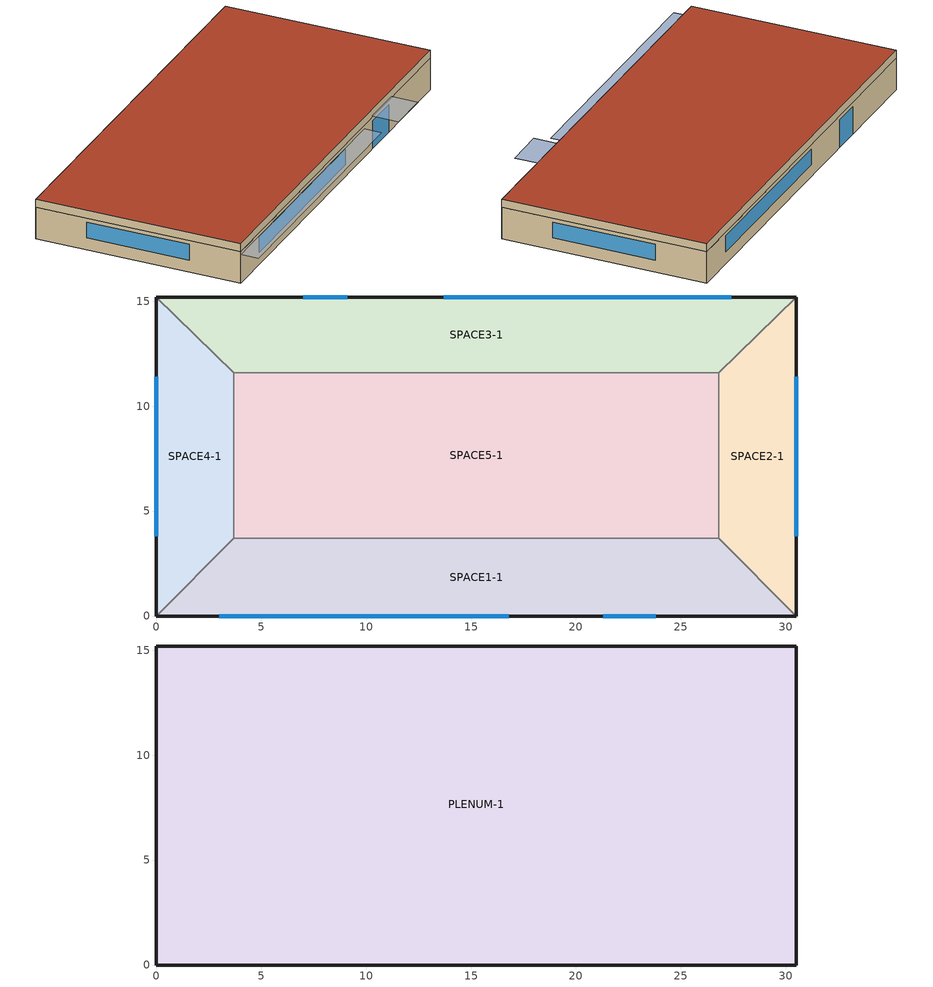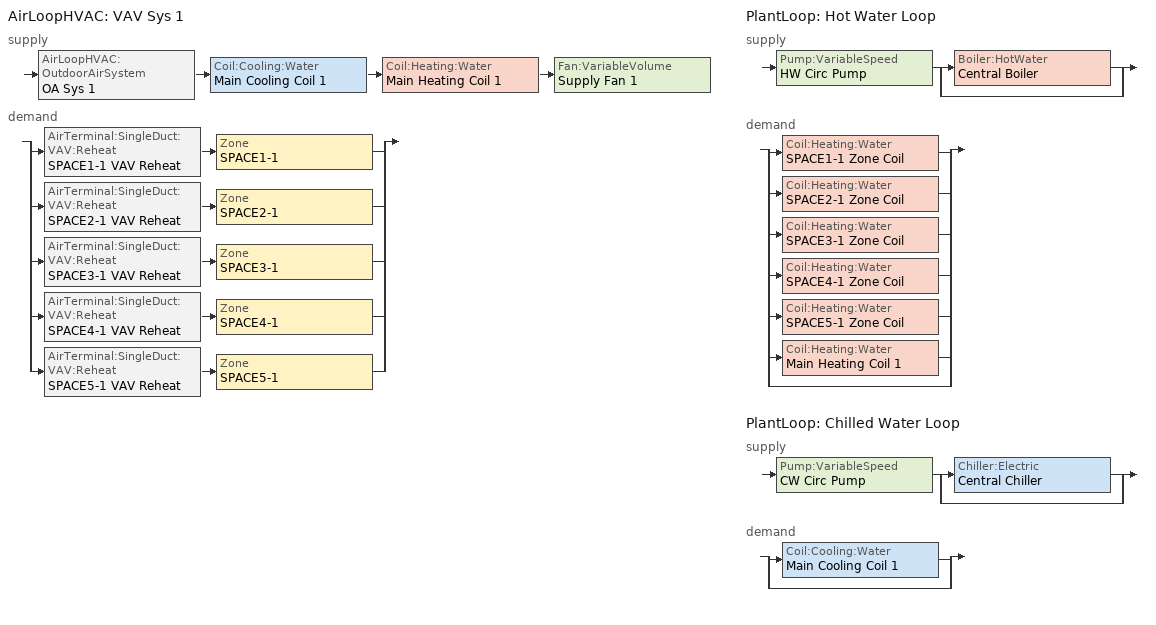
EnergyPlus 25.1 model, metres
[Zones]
SPACE1-1
 floor ground (FLOOR-SLAB-1): 26.8,3.7 30.5,0 0,0 3.7,3.7 z0
 wall outside (WALL-1): 0,0 30.5,0 z0:2.4
 wall to SPACE2-1 (INT-WALL-1): 30.5,0 26.8,3.7 z0:2.4
 wall to SPACE4-1 (INT-WALL-1): 3.7,3.7 0,0 z0:2.4
 wall to SPACE5-1 (INT-WALL-1): 26.8,3.7 3.7,3.7 z0:2.4
 window (Dbl Clr 3mm/13mm Air): 3,0 16.8,0 z0.9:2.1
 window (Sgl Grey 3mm): 21.3,0 23.8,0 z0:2.1
SPACE2-1
 floor ground (FLOOR-SLAB-1): 26.8,11.6 30.5,15.2 30.5,0 26.8,3.7 z0
 wall outside (WALL-1): 30.5,0 30.5,15.2 z0:2.4
 wall to SPACE3-1 (INT-WALL-1): 30.5,15.2 26.8,11.6 z0:2.4
 wall to SPACE5-1 (INT-WALL-1): 26.8,11.6 26.8,3.7 z0:2.4
 window (Dbl Clr 3mm/13mm Air): 30.5,3.8 30.5,11.4 z0.9:2.1
SPACE3-1
 floor ground (FLOOR-SLAB-1): 26.8,11.6 3.7,11.6 0,15.2 30.5,15.2 z0
 wall outside (WALL-1): 30.5,15.2 0,15.2 z0:2.4
 wall to SPACE4-1 (INT-WALL-1): 0,15.2 3.7,11.6 z0:2.4
 wall to SPACE5-1 (INT-WALL-1): 3.7,11.6 26.8,11.6 z0:2.4
 window (Dbl Clr 3mm/13mm Air): 27.4,15.2 13.7,15.2 z0.9:2.1
 window (Sgl Grey 3mm): 9.1,15.2 7,15.2 z0:2.1
SPACE4-1
 floor ground (FLOOR-SLAB-1): 3.7,3.7 0,0 0,15.2 3.7,11.6 z0
 wall outside (WALL-1): 0,15.2 0,0 z0:2.4
 wall to SPACE5-1 (INT-WALL-1): 3.7,3.7 3.7,11.6 z0:2.4
 window (Dbl Clr 3mm/13mm Air): 0,11.4 0,3.8 z0.9:2.1
SPACE5-1
 floor ground (FLOOR-SLAB-1): 26.8,11.6 26.8,3.7 3.7,3.7 3.7,11.6 z0
PLENUM-1
 floor to SPACE1-1 (CLNG-1): 26.8,3.7 30.5,0 0,0 3.7,3.7 z2.4
 floor to SPACE2-1 (CLNG-1): 26.8,11.6 30.5,15.2 30.5,0 26.8,3.7 z2.4
 floor to SPACE3-1 (CLNG-1): 26.8,11.6 3.7,11.6 0,15.2 30.5,15.2 z2.4
 floor to SPACE4-1 (CLNG-1): 3.7,3.7 0,0 0,15.2 3.7,11.6 z2.4
 floor to SPACE5-1 (CLNG-1): 26.8,11.6 26.8,3.7 3.7,3.7 3.7,11.6 z2.4
 wall outside (WALL-1): 0,0 30.5,0 30.5,15.2 0,15.2 0,0 z2.4:3
 roof outside (ROOF-1): 0,15.2 0,0 30.5,0 30.5,15.2 z3
shading: 0,-1.3 0,0 19.8,0 19.8,-1.3 z2.2; 21,-2 21,0 24.1,0 24.1,-2 z2.6
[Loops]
AirLoopHVAC 'VAV Sys 1'
 supply: AirLoopHVAC:OutdoorAirSystem 'OA Sys 1' > Coil:Cooling:Water 'Main Cooling Coil 1' > Coil:Heating:Water 'Main Heating Coil 1' > Fan:VariableVolume 'Supply Fan 1'
 demand: split
  | AirTerminal:SingleDuct:VAV:Reheat 'SPACE1-1 VAV Reheat' > Zone 'SPACE1-1'
  | AirTerminal:SingleDuct:VAV:Reheat 'SPACE2-1 VAV Reheat' > Zone 'SPACE2-1'
  | AirTerminal:SingleDuct:VAV:Reheat 'SPACE3-1 VAV Reheat' > Zone 'SPACE3-1'
  | AirTerminal:SingleDuct:VAV:Reheat 'SPACE4-1 VAV Reheat' > Zone 'SPACE4-1'
  | AirTerminal:SingleDuct:VAV:Reheat 'SPACE5-1 VAV Reheat' > Zone 'SPACE5-1'
PlantLoop 'Hot Water Loop'
 supply: Pump:VariableSpeed 'HW Circ Pump' > split
  | Boiler:HotWater 'Central Boiler'
  | bypass
 demand: split
  | Coil:Heating:Water 'SPACE1-1 Zone Coil'
  | Coil:Heating:Water 'SPACE2-1 Zone Coil'
  | Coil:Heating:Water 'SPACE3-1 Zone Coil'
  | Coil:Heating:Water 'SPACE4-1 Zone Coil'
  | Coil:Heating:Water 'SPACE5-1 Zone Coil'
  | Coil:Heating:Water 'Main Heating Coil 1'
  | bypass
PlantLoop 'Chilled Water Loop'
 supply: Pump:VariableSpeed 'CW Circ Pump' > split
  | Chiller:Electric 'Central Chiller'
  | bypass
 demand: split
  | Coil:Cooling:Water 'Main Cooling Coil 1'
  | bypass
[Building]
Building: North Axis {deg}=30; Terrain=City; Loads Convergence Tolerance Value {W}=0.04; Temperature Convergence Tolerance Value {deltaC}=0.4; Solar Distribution=FullExterior; Maximum Number of Warmup Days=25; Minimum Number of Warmup Days=6
[Site:Location]
CHICAGO_IL_USA_WMO_725300: Latitude {deg}=42; Longitude {deg}=-87.88; Time Zone {hr}=-6; Elevation {m}=190
[SizingPeriod:DesignDay] Day of Month=21; Humidity Condition Type=Wetbulb; Barometric Pressure {Pa}=99063; Rain Indicator=No; Snow Indicator=No; Daylight Saving Time Indicator=No; Solar Model Indicator=ASHRAEClearSky
Name | Month | Day Type | Maximum Dry-Bulb Temperature {C} | Daily Dry-Bulb Temperature Range {deltaC} | Wetbulb or DewPoint at Maximum Dry-Bulb {C} | Wind Speed {m/s} | Wind Direction {deg} | Sky Clearness
CHICAGO Ann Htg 99% Condns DB | 1 | WinterDesignDay | -17.3 | 0 | -17.3 | 4.9 | 270 | 0
CHICAGO Ann Clg 1% Condns DB=>MWB | 7 | SummerDesignDay | 31.5 | 10.7 | 23 | 5.3 | 230 | 1
[Site:GroundTemperature:BuildingSurface]
20.03, 20.03, 20.13, 20.3, 20.43, 20.52, 20.62, 20.77, 20.78, 20.55, 20.44, 20.2
[Material] Thermal Absorptance=0.9
Name | Roughness | Thickness {m} | Conductivity {W/m-K} | Density {kg/m3} | Specific Heat {J/kg-K} | Solar Absorptance | Visible Absorptance
RG01 | Rough | 0.0127 | 1.442 | 881 | 1674 | 0.65 | 0.65
BR01 | VeryRough | 0.0095 | 0.162 | 1121 | 1464 | 0.7 | 0.7
IN46 | VeryRough | 0.0762 | 0.023 | 24 | 1590 | 0.5 | 0.5
WD01 | MediumSmooth | 0.0191 | 0.115 | 513 | 1381 | 0.78 | 0.78
PW03 | MediumSmooth | 0.0127 | 0.115 | 545 | 1213 | 0.78 | 0.78
IN02 | Rough | 0.0901 | 0.043 | 10 | 837 | 0.75 | 0.75
GP01 | MediumSmooth | 0.0127 | 0.16 | 801 | 837 | 0.75 | 0.75
GP02 | MediumSmooth | 0.0159 | 0.16 | 801 | 837 | 0.75 | 0.75
CC03 | MediumRough | 0.1016 | 1.31 | 2243 | 837 | 0.65 | 0.65
[Material:NoMass]
MAT-CLNG-1: Roughness=Rough; Thermal Resistance {m2-K/W}=0.652259; Thermal Absorptance=0.65; Solar Absorptance=0.65; Visible Absorptance=0.65
[Material:AirGap]
AL21: Thermal Resistance {m2-K/W}=0.157
[Construction]
ROOF-1: RG01, BR01, IN46, WD01
WALL-1: WD01, PW03, IN02, GP01
CLNG-1: MAT-CLNG-1
FLOOR-SLAB-1: CC03
INT-WALL-1: GP02, AL21, GP02
Dbl Clr 3mm/13mm Air: CLEAR 3MM, AIR 13MM, CLEAR 3MM
Sgl Grey 3mm: GREY 3MM
[WindowMaterial:Gas]
AIR 13MM: Gas Type=Air; Thickness {m}=0.0127
[WindowMaterial:Glazing] Optical Data Type=SpectralAverage; Thickness {m}=0.003; Infrared Transmittance at Normal Incidence=0; Front Side Infrared Hemispherical Emissivity=0.84; Back Side Infrared Hemispherical Emissivity=0.84; Conductivity {W/m-K}=0.9
Name | Solar Transmittance at Normal Incidence | Front Side Solar Reflectance at Normal Incidence | Back Side Solar Reflectance at Normal Incidence | Visible Transmittance at Normal Incidence | Front Side Visible Reflectance at Normal Incidence | Back Side Visible Reflectance at Normal Incidence
CLEAR 3MM | 0.837 | 0.075 | 0.075 | 0.898 | 0.081 | 0.081
GREY 3MM | 0.626 | 0.061 | 0.061 | 0.611 | 0.061 | 0.061
[Zone] Type=1; Multiplier=1
Name | Ceiling Height {m} | Volume {m3}
PLENUM-1 | 0.6096 | 283.2
SPACE1-1; SPACE3-1 | 2.4384 | 239.247
SPACE2-1; SPACE4-1 | 2.4384 | 103.311
SPACE5-1 | 2.4384 | 447.683
[ZoneInfiltration:DesignFlowRate] Schedule=INFIL-SCH; Design Flow Rate Calculation Method=AirChanges/Hour; Air Changes per Hour {1/hr}=.25; Constant Term Coefficient=0; Temperature Term Coefficient=0; Velocity Term Coefficient=0.2237; Velocity Squared Term Coefficient=0
Name | Zone or ZoneList or Space or SpaceList
SPACE1-1 Infil 1 | SPACE1-1
SPACE2-1 Infil 1 | SPACE2-1
SPACE3-1 Infil 1 | SPACE3-1
SPACE4-1 Infil 1 | SPACE4-1
SPACE5-1 Infil 1 | SPACE5-1
[People]
AllZones with People: Zone or ZoneList or Space or SpaceList=AllOccupiedZones; Number of People Schedule=OCCUPY-1; Number of People Calculation Method=People/Area; People per Floor Area {person/m2}=.11; Fraction Radiant=0.3; Activity Level Schedule=ActSchd
[Lights]
AllZones with Lights: Zone or ZoneList or Space or SpaceList=AllOccupiedZones; Schedule=LIGHTS-1; Design Level Calculation Method=Watts/Area; Watts per Zone Floor Area {W/m2}=16; Return Air Fraction=0.2; Fraction Radiant=0.59; Fraction Visible=0.2; Fraction Replaceable=0
[ElectricEquipment]
AllZones with Electric Equipment: Zone or ZoneList or Space or SpaceList=AllOccupiedZones; Schedule=EQUIP-1; Design Level Calculation Method=Watts/Person; Watts per Person {W/person}=96; Fraction Latent=0; Fraction Radiant=0.3; Fraction Lost=0
[Sizing:Zone] Zone Cooling Design Supply Air Temperature Input Method=SupplyAirTemperature; Zone Cooling Design Supply Air Temperature {C}=14; Zone Heating Design Supply Air Temperature Input Method=SupplyAirTemperature; Zone Heating Design Supply Air Temperature {C}=50; Zone Cooling Design Supply Air Humidity Ratio {kgWater/kgDryAir}=0.009; Zone Heating Design Supply Air Humidity Ratio {kgWater/kgDryAir}=0.004; Zone Heating Sizing Factor=0; Zone Cooling Sizing Factor=0; Cooling Design Air Flow Method=DesignDay; Cooling Design Air Flow Rate {m3/s}=0; Heating Design Air Flow Method=DesignDay; Heating Design Air Flow Rate {m3/s}=0; Account for Dedicated Outdoor Air System=No; Dedicated Outdoor Air System Control Strategy=NeutralSupplyAir; Dedicated Outdoor Air Low Setpoint Temperature for Design {C}=autosize; Dedicated Outdoor Air High Setpoint Temperature for Design {C}=autosize
Name | Design Specification Outdoor Air Object
SPACE1-1 | SZ DSOA SPACE1-1
SPACE2-1 | SZ DSOA SPACE2-1
SPACE3-1 | SZ DSOA SPACE3-1
SPACE4-1 | SZ DSOA SPACE4-1
SPACE5-1 | SZ DSOA SPACE5-1
[DesignSpecification:OutdoorAir] Outdoor Air Method=flow/person; Outdoor Air Flow per Person {m3/s-person}=0.00944; Outdoor Air Flow per Zone Floor Area {m3/s-m2}=0; Outdoor Air Flow per Zone {m3/s}=0
SZ DSOA SPACE1-1; SZ DSOA SPACE2-1; SZ DSOA SPACE3-1; SZ DSOA SPACE4-1; SZ DSOA SPACE5-1
[Sizing:System]
VAV Sys 1: Type of Load to Size On=sensible; Design Outdoor Air Flow Rate {m3/s}=autosize; Central Heating Maximum System Air Flow Ratio=0.3; Preheat Design Temperature {C}=7; Preheat Design Humidity Ratio {kgWater/kgDryAir}=0.008; Precool Design Temperature {C}=11; Precool Design Humidity Ratio {kgWater/kgDryAir}=0.008; Central Cooling Design Supply Air Temperature {C}=12.8; Central Heating Design Supply Air Temperature {C}=16.7; Type of Zone Sum to Use=noncoincident; 100% Outdoor Air in Cooling=no; 100% Outdoor Air in Heating=no; Central Cooling Design Supply Air Humidity Ratio {kgWater/kgDryAir}=0.008; Central Heating Design Supply Air Humidity Ratio {kgWater/kgDryAir}=0.008; Cooling Supply Air Flow Rate Method=DesignDay; Cooling Supply Air Flow Rate {m3/s}=0; Heating Supply Air Flow Rate Method=DesignDay; Heating Supply Air Flow Rate {m3/s}=0; Zone Maximum Outdoor Air Fraction=1; Cooling Design Capacity Method=CoolingDesignCapacity; Cooling Design Capacity {W}=autosize; Heating Design Capacity Method=HeatingDesignCapacity; Heating Design Capacity {W}=autosize; Central Cooling Capacity Control Method=VAV
[Sizing:Plant]
Name | Loop Type | Design Loop Exit Temperature {C} | Loop Design Temperature Difference {deltaC}
Hot Water Loop | heating | 82 | 11
Chilled Water Loop | cooling | 7.22 | 6.67
[ZoneList]
AllControlledZones; AllOccupiedZones: SPACE1-1, SPACE2-1, SPACE3-1, SPACE4-1, SPACE5-1
[ZoneControl:Thermostat]
AllControlledZones Thermostat: Zone or ZoneList=AllControlledZones; Control Type Schedule=Zone Control Type Sched; Control 1=CoolingSetPoint; Control 2=HeatingSetpoint; Control 3=DualSetPoint
[ThermostatSetpoint:SingleHeating]
HeatingSetpoint: Setpoint Temperature Schedule=Htg-SetP-Sch
[ThermostatSetpoint:SingleCooling]
CoolingSetpoint: Setpoint Temperature Schedule=Clg-SetP-Sch
[ThermostatSetpoint:DualSetpoint]
DualSetPoint: Heating Setpoint Temperature Schedule=Htg-SetP-Sch; Cooling Setpoint Temperature Schedule=Clg-SetP-Sch
[Zone equipment]
SPACE1-1: SPACE1-1 VAV Reheat
SPACE2-1: SPACE2-1 VAV Reheat
SPACE3-1: SPACE3-1 VAV Reheat
SPACE4-1: SPACE4-1 VAV Reheat
SPACE5-1: SPACE5-1 VAV Reheat
[AirTerminal:SingleDuct:VAV:Reheat] Availability Schedule=ReheatCoilAvailSched; Maximum Air Flow Rate {m3/s}=autosize; Zone Minimum Air Flow Input Method=Constant; Constant Minimum Air Flow Fraction=0.3; Maximum Hot Water or Steam Flow Rate {m3/s}=autosize; Minimum Hot Water or Steam Flow Rate {m3/s}=0; Convergence Tolerance=0.001; Damper Heating Action=ReverseWithLimits; Maximum Flow per Zone Floor Area During Reheat {m3/s-m2}=AUTOCALCULATE; Maximum Flow Fraction During Reheat=AUTOCALCULATE
Name | Reheat Coil
SPACE1-1 VAV Reheat | SPACE1-1 Zone Coil
SPACE2-1 VAV Reheat | SPACE2-1 Zone Coil
SPACE3-1 VAV Reheat | SPACE3-1 Zone Coil
SPACE4-1 VAV Reheat | SPACE4-1 Zone Coil
SPACE5-1 VAV Reheat | SPACE5-1 Zone Coil
[Coil:Heating:Water] Availability Schedule=ReheatCoilAvailSched; U-Factor Times Area Value {W/K}=autosize; Maximum Water Flow Rate {m3/s}=autosize; Performance Input Method=UFactorTimesAreaAndDesignWaterFlowRate; Rated Capacity {W}=autosize; Rated Inlet Water Temperature {C}=82.2; Rated Inlet Air Temperature {C}=16.6; Rated Outlet Water Temperature {C}=71.1; Rated Outlet Air Temperature {C}=32.2
SPACE1-1 Zone Coil; SPACE2-1 Zone Coil; SPACE3-1 Zone Coil; SPACE4-1 Zone Coil; SPACE5-1 Zone Coil; Main Heating Coil 1
[AirLoopHVAC:ReturnPlenum]
Return-Plenum-1: Zone=PLENUM-1
[AirLoopHVAC]
VAV Sys 1: Design Supply Air Flow Rate {m3/s}=autosize
[AvailabilityManager:Scheduled]
VAV Sys 1 Avail: Schedule=FanAvailSched
[Coil:Cooling:Water]
Main Cooling Coil 1: Availability Schedule=CoolingCoilAvailSched; Design Water Flow Rate {m3/s}=autosize; Design Air Flow Rate {m3/s}=autosize; Design Inlet Water Temperature {C}=autosize; Design Inlet Air Temperature {C}=autosize; Design Outlet Air Temperature {C}=autosize; Design Inlet Air Humidity Ratio {kgWater/kgDryAir}=autosize; Design Outlet Air Humidity Ratio {kgWater/kgDryAir}=autosize; Type of Analysis=SimpleAnalysis; Heat Exchanger Configuration=CrossFlow
[Fan:VariableVolume]
Supply Fan 1: Availability Schedule=FanAvailSched; Fan Total Efficiency=0.7; Pressure Rise {Pa}=600; Maximum Flow Rate {m3/s}=autosize; Fan Power Minimum Flow Rate Input Method=Fraction; Fan Power Minimum Flow Fraction=0.25; Motor Efficiency=0.9; Motor In Airstream Fraction=1; Fan Power Coefficient 1=0.350712; Fan Power Coefficient 2=0.308505; Fan Power Coefficient 3=-0.541374; Fan Power Coefficient 4=0.871988; Fan Power Coefficient 5=0
[Controller:WaterCoil] Control Variable=Temperature; Actuator Variable=FLOW; Controller Convergence Tolerance {deltaC}=0.002; Maximum Actuated Flow {m3/s}=autosize; Minimum Actuated Flow {m3/s}=0
Name | Action
Central Cooling Coil Contoller 1 | Reverse
Central Heating Coil Contoller 1 | Normal
[Controller:OutdoorAir]
OA Controller 1: Minimum Outdoor Air Flow Rate {m3/s}=autosize; Maximum Outdoor Air Flow Rate {m3/s}=autosize; Economizer Control Type=FixedDryBulb; Economizer Control Action Type=ModulateFlow; Economizer Maximum Limit Dry-Bulb Temperature {C}=19; Economizer Minimum Limit Dry-Bulb Temperature {C}=4; Lockout Type=NoLockout; Minimum Limit Type=FixedMinimum; Minimum Outdoor Air Schedule=Min OA Sched
[SetpointManager:Scheduled] Control Variable=Temperature
Name | Schedule | Setpoint Node or NodeList
Supply Air Temp Manager 1 | Seasonal Reset Supply Air Temp Sch | VAV Sys 1 Outlet Node
Hot Water Loop Setpoint Manager | HW Loop Temp Schedule | HW Supply Outlet Node
Central Boiler Setpoint Manager | HW Loop Temp Schedule | Central Boiler Outlet Node
Chilled Water Loop Setpoint Manager | CW Loop Temp Schedule | CW Supply Outlet Node
Central Chiller Setpoint Manager | CW Loop Temp Schedule | Central Chiller Outlet Node
[SetpointManager:MixedAir]
Mixed Air Temp Manager 1: Control Variable=Temperature; Setpoint Node or NodeList=Main Branch SetPoint Node List
[PlantLoop] Fluid Type=Water; Maximum Loop Flow Rate {m3/s}=autosize; Minimum Loop Flow Rate {m3/s}=0; Plant Loop Volume {m3}=autocalculate; Load Distribution Scheme=SequentialLoad
Name | Plant Equipment Operation Scheme | Maximum Loop Temperature {C} | Minimum Loop Temperature {C}
Hot Water Loop | Hot Loop Operation | 100 | 10
Chilled Water Loop | CW Loop Operation | 98 | 1
[PlantEquipmentOperationSchemes] Control Scheme 1 Schedule=PlantOnSched
Name | Control Scheme 1
Hot Loop Operation | Central Boiler Only
CW Loop Operation | Central Chiller Only
[PlantEquipmentOperation:HeatingLoad]
Central Boiler Only: Load Range 1 Lower Limit {W}=0; Load Range 1 Upper Limit {W}=1000000; Range 1 Equipment List=heating plant
[PlantEquipmentList]
heating plant: Central Boiler
Cooling Plant: Central Chiller
[Boiler:HotWater]
Central Boiler: Fuel Type=NaturalGas; Nominal Capacity {W}=autosize; Nominal Thermal Efficiency=0.8; Efficiency Curve Temperature Evaluation Variable=LeavingBoiler; Normalized Boiler Efficiency Curve=BoilerEfficiency; Design Water Flow Rate {m3/s}=autosize; Minimum Part Load Ratio=0; Maximum Part Load Ratio=1.2; Optimum Part Load Ratio=1; Water Outlet Upper Temperature Limit {C}=100; Boiler Flow Mode=LeavingSetpointModulated
[Pump:VariableSpeed] Design Maximum Flow Rate {m3/s}=autosize; Design Pump Head {Pa}=179352; Design Power Consumption {W}=autosize; Motor Efficiency=0.9; Fraction of Motor Inefficiencies to Fluid Stream=0; Coefficient 1 of the Part Load Performance Curve=0; Coefficient 2 of the Part Load Performance Curve=1; Coefficient 3 of the Part Load Performance Curve=0; Coefficient 4 of the Part Load Performance Curve=0; Design Minimum Flow Rate {m3/s}=0; Pump Control Type=INTERMITTENT
Name | Pump Flow Rate Schedule
HW Circ Pump
CW Circ Pump | CoolingPumpAvailSched
[PlantEquipmentOperation:CoolingLoad]
Central Chiller Only: Load Range 1 Lower Limit {W}=0; Load Range 1 Upper Limit {W}=900000; Range 1 Equipment List=Cooling Plant
[Chiller:Electric]
Central Chiller: Condenser Type=AirCooled; Nominal Capacity {W}=autosize; Nominal COP {W/W}=3.2; Minimum Part Load Ratio=0; Maximum Part Load Ratio=1; Optimum Part Load Ratio=0.65; Design Condenser Inlet Temperature {C}=35; Temperature Rise Coefficient=2.778; Design Chilled Water Outlet Temperature {C}=6.67; Design Chilled Water Flow Rate {m3/s}=autosize; Design Condenser Fluid Flow Rate {m3/s}=autosize; Coefficient 1 of Capacity Ratio Curve=0.9949; Coefficient 2 of Capacity Ratio Curve=-0.045954; Coefficient 3 of Capacity Ratio Curve=-0.0013543; Coefficient 1 of Power Ratio Curve=2.333; Coefficient 2 of Power Ratio Curve=-1.975; Coefficient 3 of Power Ratio Curve=0.6121; Coefficient 1 of Full Load Ratio Curve=0.03303; Coefficient 2 of Full Load Ratio Curve=0.6852; Coefficient 3 of Full Load Ratio Curve=0.2818; Chilled Water Outlet Temperature Lower Limit {C}=5; Chiller Flow Mode=LeavingSetpointModulated
[Exterior:Lights]
Exterior Lights: Schedule=ON; Design Level {W}=1000; Control Option=ScheduleNameOnly
[DemandManagerAssignmentList]
Demand Manager: Meter=Electricity:Facility; Demand Limit Schedule=Limit Schedule; Demand Limit Safety Fraction=1; Demand Window Length {minutes}=15; Demand Manager Priority=SEQUENTIAL; DemandManager 1=Ext Lights Manager; DemandManager 2=Eq Mgr Stage 1; DemandManager 3=Eq Mgr Stage 2; DemandManager 4=Eq Mgr Stage 3; DemandManager 5=Lights Manager; DemandManager 6=Thermostats Manager
[DemandManager:ExteriorLights]
Ext Lights Manager: Limit Control=FIXED; Minimum Limit Duration {minutes}=60; Maximum Limit Fraction=0; Selection Control=ALL; Exterior Lights 1=Exterior Lights
[DemandManager:ElectricEquipment] Limit Control=FIXED; Minimum Limit Duration {minutes}=60; Maximum Limit Fraction=0; Selection Control=ALL
Name | Electric Equipment 1
Eq Mgr Stage 1 | Space1-1 AllZones with Electric Equipment
Eq Mgr Stage 2 | Space3-1 AllZones with Electric Equipment
Eq Mgr Stage 3 | Space5-1 AllZones with Electric Equipment
[DemandManager:Lights]
Lights Manager: Limit Control=FIXED; Minimum Limit Duration {minutes}=60; Maximum Limit Fraction=0.5; Selection Control=ALL; Lights 1=AllZones with Lights
[DemandManager:Thermostats]
Thermostats Manager: Reset Control=FIXED; Minimum Reset Duration {minutes}=60; Maximum Heating Setpoint Reset {C}=19; Maximum Cooling Setpoint Reset {C}=26; Selection Control=ALL; Thermostat 1=AllControlledZones Thermostat
[UtilityCost:Tariff]
ExampleC: Output Meter=Electricity:Facility; Conversion Factor Choice=KWh
[UtilityCost:Charge:Block] Tariff=ExampleC; Season=Annual; Block Size 3 Value or Variable=remaining
Name | Utility Cost Charge Block | Source Variable | Category Variable | Block Size 1 Value or Variable | Block 1 Cost per Unit Value or Variable | Block Size 2 Value or Variable | Block 2 Cost per Unit Value or Variable | Block 3 Cost per Unit Value or Variable
 | BlockEnergyCharge | totalEnergy | EnergyCharges | 20000 | 0.0474 | 180000 | 0.0424 | 0.0383
 | BlockDemandCharge | totalDemand | DemandCharges | 20 | 5.38 | 80 | 4.23 | 3.6
[Schedule:Compact]
ON; PlantOnSched: Through: 12/31, For: AllDays, Until: 24:00, 1
OCCUPY-1: Through: 12/31, For: WeekDays SummerDesignDay CustomDay1 CustomDay2, Until: 8:00, 0, Until: 11:00, 1, Until: 12:00, 0.8, Until: 13:00, 0.4, Until: 14:00, 0.8, Until: 18:00, 1, Until: 19:00, 0.5, Until: 21:00, 0.1, Until: 24:00, 0, For: Weekends WinterDesignDay Holiday, Until: 24:00, 0
LIGHTS-1: Through: 12/31, For: WeekDays SummerDesignDay CustomDay1 CustomDay2, Until: 8:00, 0.05, Until: 9:00, 0.9, Until: 10:00, 0.95, Until: 11:00, 1, Until: 12:00, 0.95, Until: 13:00, 0.8, Until: 14:00, 0.9, Until: 18:00, 1, Until: 19:00, 0.6, Until: 21:00, 0.2, Until: 24:00, 0.05, For: Weekends WinterDesignDay Holiday, Until: 24:00, 0.05
EQUIP-1: Through: 12/31, For: WeekDays SummerDesignDay CustomDay1 CustomDay2, Until: 8:00, 0.02, Until: 9:00, 0.4, Until: 14:00, 0.9, Until: 15:00, 0.8, Until: 16:00, 0.7, Until: 18:00, 0.5, Until: 20:00, 0.3, Until: 24:00, 0.02, For: Weekends WinterDesignDay Holiday, Until: 24:00, 0.2
INFIL-SCH: Through: 3/31, For: AllDays, Until: 24:00, 1, Through: 10/31, For: AllDays, Until: 24:00, 0, Through: 12/31, For: AllDays, Until: 24:00, 1
ActSchd: Through: 12/31, For: AllDays, Until: 24:00, 117.24
Htg-SetP-Sch: Through: 12/31, For: SummerDesignDay, Until: 24:00, 12.8, For: WinterDesignDay, Until: 24:00, 21.1, For: WeekDays, Until: 7:00, 12.8, Until: 18:00, 21.1, Until: 24:00, 12.8, For: WeekEnds Holiday, Until: 7:00, 12.8, Until: 13:00, 21.1, Until: 24:00, 12.8, For: AllOtherDays, Until: 7:00, 12.8, Until: 18:00, 21.1, Until: 24:00, 12.8
Clg-SetP-Sch: Through: 12/31, For: SummerDesignDay, Until: 24:00, 23.9, For: WinterDesignDay, Until: 24:00, 40, For: WeekDays, Until: 7:00, 40, Until: 18:00, 23.9, Until: 24:00, 40, For: WeekEnds Holiday, Until: 7:00, 40, Until: 13:00, 23.9, Until: 24:00, 32.2, For: AllOtherDays, Until: 7:00, 40, Until: 18:00, 23.9, Until: 24:00, 40
Zone Control Type Sched: Through: 12/31, For: SummerDesignDay, Until: 24:00, 2, For: WinterDesignDay, Until: 24:00, 1, For: AllOtherDays, Until: 24:00, 4
Min OA Sched: Through: 12/31, For: Weekdays, Until: 6:00, 0.02, Until: 18:00, 1, Until: 24:00, 0.02, For: AllOtherDays, Until: 24:00, 0.02
FanAvailSched; ReheatCoilAvailSched: Through: 3/31, For: AllDays, Until: 24:00, 1, Through: 9/30, For: WeekDays, Until: 7:00, 0, Until: 17:00, 1, Until: 24:00, 0, For: SummerDesignDay WinterDesignDay, Until: 24:00, 1, For: AllOtherDays, Until: 24:00, 0, Through: 12/31, For: AllDays, Until: 24:00, 1
CoolingCoilAvailSched: Through: 3/31, For: AllDays, Until: 24:00, 0, Through: 9/30, For: WeekDays, Until: 7:00, 0, Until: 17:00, 1, Until: 24:00, 0, For: SummerDesignDay WinterDesignDay, Until: 24:00, 1, For: AllOtherDays, Until: 24:00, 0, Through: 12/31, For: AllDays, Until: 24:00, 0
CoolingPumpAvailSched: Through: 3/31, For: AllDays, Until: 24:00, 0, Through: 9/30, For: AllDays, Until: 24:00, 1, Through: 12/31, For: AllDays, Until: 24:00, 0
CW Loop Temp Schedule: Through: 12/31, For: AllDays, Until: 24:00, 7.22
HW Loop Temp Schedule: Through: 12/31, For: AllDays, Until: 24:00, 82
Seasonal Reset Supply Air Temp Sch: Through: 3/31, For: AllDays, Until: 24:00, 16, Through: 9/30, For: AllDays, Until: 24:00, 13, Through: 12/31, For: AllDays, Until: 24:00, 16
Limit Schedule: THROUGH: 12/31, FOR: AllDays, UNTIL: 8:00, 9999999, UNTIL: 20:00, 10000, UNTIL: 24:00, 9999999
[Curve:Quadratic]
BoilerEfficiency: Coefficient1 Constant=1; Coefficient2 x=0; Coefficient3 x**2=0; Minimum Value of x=0; Maximum Value of x=1
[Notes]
DemandLimiting.idf
Basic file description:  1 story building divided into 4 exterior and one interior conditioned zones and return plenum.
Highlights:              Electric chiller with air cooled condenser with demand limiting of various loads.
Use of global thermostats and global thermostats in demand manager.
Use of global people, lights and electric equipment and global lights in demand manager.
Simulation Location/Run: CHICAGO_IL_USA TMY2-94846, 2 design days, 2 run periods,
Run Control executes the run periods using the weather file
Location:                Chicago, IL
Design Days:             CHICAGO_IL_USA Annual Heating 99% Design Conditions DB, MaxDB= -17.3°C
CHICAGO_IL_USA Annual Cooling 1% Design Conditions, MaxDB=  31.5°C MCWB=  23.0°C
Run Period (Weather File): Winter 1/14, Summer 7/7, CHICAGO_IL_USA TMY2-94846
Run Control:             Zone and System sizing with weather file run control (no design days run)
Building: Single floor rectangular building 100 ft x 50 ft. 5 zones - 4 exterior, 1 interior, zone height 8 feet.
Exterior zone depth is 12 feet. There is a 2 foot high return plenum: the overall building height is
10 feet. There are windows on all 4 facades; the south and north facades have glass doors.
The south facing glass is shaded by overhangs. The walls are woodshingle over plywood, R11 insulation,
and gypboard. The roof is a gravel built up roof with R-3 mineral board insulation and plywood sheathing.
The windows are of various single and double pane construction with 3mm and 6mm glass and either 6mm or
13mm argon or air gap.  The window to wall ratio is approximately 0.29.
The south wall and door have overhangs.
The building is oriented 30 degrees east of north.
Floor Area:        463.6 m2 (5000 ft2)
Number of Stories: 1
Zone Description Details:
Internal gains description:     lighting is 1.5 watts/ft2, office equip is 1.0 watts/ft2. There is 1 occupant
per 100 ft2 of floor area. The infiltration is 0.25 air changes per hour.
Interzone Surfaces:             6 interzone surfaces (see diagram)
Internal Mass:                  None
Electric Equipment:             16W/person
Infiltration                    .25 ACH
Windows:                        4 ea.: 1) Double pane clear, 3mm glass, 13mm air gap
2) Double pane clear, 3mm glass, 13mm argon gap
3) Double pane clear, 6mm glass, 6mm air gap
4) Double pane lowE,  6mm lowE glass outside, 6mm air gap, 6mm clear glass
Doors:                          2 ea.:    Single pane grey,  3mm glass
Detached Shading:               None
Daylight:                       None
Natural Ventilation:            None
Compact Schedules:              Yes
HVAC:                           Standard VAV system with outside air economizer, hot water reheat coils,
central chilled water cooling coil. Central Plant is single hot water
boiler, electric compression chiller with air cooled condenser.
All equipment is autosized.
Zonal Equipment:                AirTerminal:SingleDuct:VAV:Reheat
Central Air Handling Equipment: Yes
System Equipment Autosize:      Yes
Purchased Cooling:              None
Purchased Heating:              None
Coils:                          Coil:Cooling:Water, Coil:Heating:Water
Pumps:                          Pump:VariableSpeed
Boilers:                        Boiler:HotWater
Chillers:                       Chiller:Electric
Standard Reports:               None
Timestep or Hourly Variables:   Hourly
Time bins Report:               None
HTML Report:                    None
Environmental Emissions:        None
Utility Tariffs:                None
